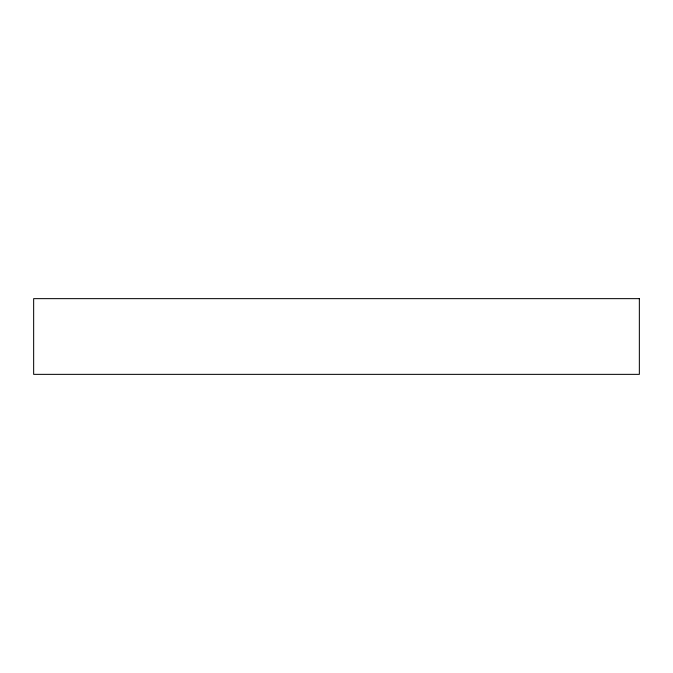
<?xml version="1.0" encoding="UTF-8"?>
<svg xmlns="http://www.w3.org/2000/svg" width="673" height="673" viewBox="0 0 673 673"><rect width="100%" height="100%" fill="white"/><g stroke="black" fill="none" stroke-linecap="round" stroke-linejoin="round"><path stroke-width="1.01" d="M639.35 298.644L33.65 298.644L33.65 374.356L639.35 374.356L639.35 298.644"/></g></svg>
